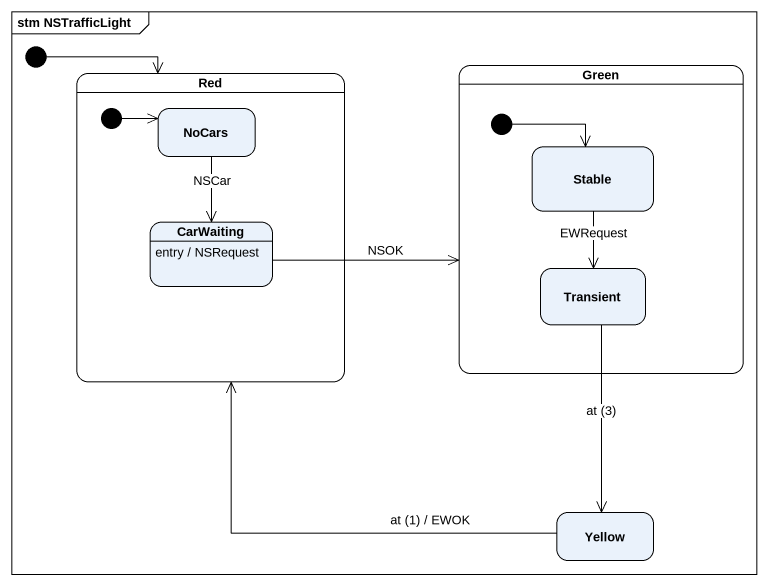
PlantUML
@startuml
mainframe stm NSTrafficLight
hide empty description
state Red {
  state NoCars
  state CarWaiting
  CarWaiting : entry / NSRequest
  [*] -right-> NoCars
}
state Green {
  state Stable
  state Transient
  [*] -right-> Stable
}
state Yellow
[*] --> Red
NoCars --> CarWaiting : NSCar
Stable --> Transient : EWRequest
CarWaiting -right-> Green : NSOK
Transient --> Yellow : at (3)
Yellow -up-> Red : at (1) / EWOK
@enduml
